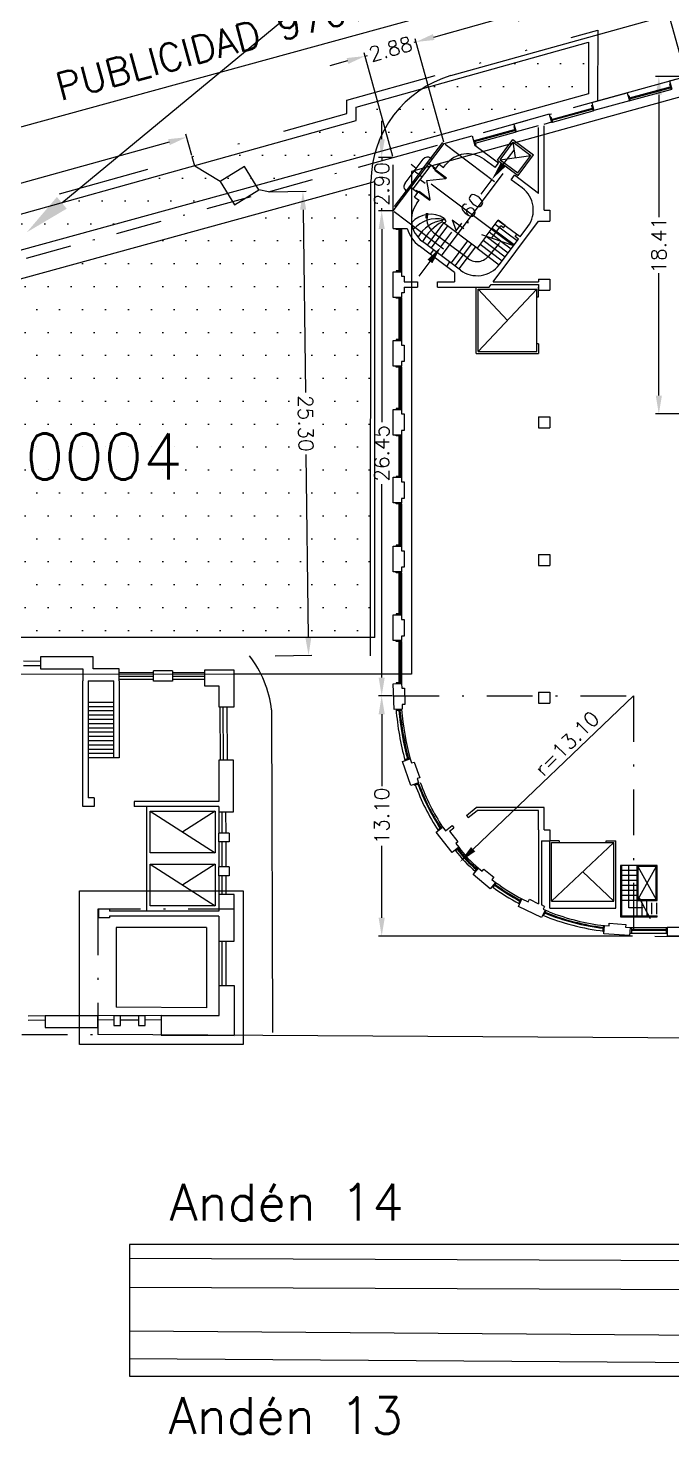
# Model space of a CAD drawing. Header units: metres. Extents: x -2640 to -492, y 2614 to 2999.
# Drawn here: x -2121.8 to -2086.7, y 2811.2 to 2887.8 of the extents above; entities that cross this region are included whole.
import ezdxf

# ---------------------------------------------------------------- set-up
doc = ezdxf.new("R2010")
doc.units = ezdxf.units.M
doc.header["$LTSCALE"] = 10
doc.header["$MEASUREMENT"] = 0
for name, pattern in [('DASHDOT2', [0.5, 0.25, -0.125, 0, -0.125]), ('DIVIDE', [1.25, 0.5, -0.25, 0, -0.25, 0, -0.25]), ('HIDDEN', [0.375, 0.25, -0.125])]:
    doc.linetypes.add(name, pattern=pattern)
doc.layers.get('0').update_dxf_attribs({"linetype": 'CONTINUOUS'})
doc.layers.get('DEFPOINTS').update_dxf_attribs({"linetype": 'CONTINUOUS'})
for name, color, linetype in [('ADIF', 150, 'CONTINUOUS'), ('CALLES', 2, 'CONTINUOUS'), ('CARPINTERIA', 2, 'CONTINUOUS'), ('COTAS', 2, 'CONTINUOUS'), ('EDIFICIOS', 4, 'CONTINUOUS'), ('ESCALERA', 4, 'CONTINUOUS'), ('HABILITA', 181, 'CONTINUOUS'), ('LIMITE', 2, 'DASHDOT2'), ('LINE_02', 2, 'CONTINUOUS'), ('LINEA_02', 2, 'CONTINUOUS'), ('PERMUTA', 130, 'CONTINUOUS'), ('PROYEC', 2, 'HIDDEN'), ('TEXT-03', 3, 'CONTINUOUS'), ('Titulo (Solo límites)', 102, 'DIVIDE'), ('TMR', 220, 'CONTINUOUS'), ('VIAS', 1, 'CONTINUOUS')]:
    doc.layers.add(name, color=color, linetype=linetype)
doc.styles.add('ROMANS', font='romans.shx')
doc.dimstyles.new('CHICAS', dxfattribs={"dimtxt": 0.8, "dimasz": 1, "dimexe": 0.18, "dimexo": 0.0625, "dimgap": 0.09, "dimtad": 0, "dimzin": 0, "dimdsep": 46, "dimtxsty": 'ROMANS', "dimcen": 0.09, "dimclrd": 1, "dimclre": 1, "dimclrt": 7, "dimadec": 0, "dimazin": 0, "dimtfac": 1, "dimtmove": 2, "dimatfit": 3, "dimfxl": 0, "dimtolj": 1, "dimtzin": 0, "dimarcsym": 0})

# ---------------------------------------------------------------- blocks, each defined once
blk = doc.blocks.new('*D9')
at = {"color": 1, "lineweight": -2}
for p, q in [((-2112.917, 2880.887), (-2113.245, 2882.066)), ((-2114.16, 2881.624), (-2126.703, 2878.131)), ((-2142.502, 2873.731), (-2129.959, 2877.224)), ((-2143.185, 2872.457), (-2143.513, 2873.636))]:
    blk.add_line(p, q, dxfattribs=at)
at = {"color": 1}
for points in [[(-2114.205, 2881.785), (-2114.116, 2881.464), (-2113.197, 2881.892)], [(-2142.546, 2873.892), (-2142.457, 2873.571), (-2143.465, 2873.463)]]:
    blk.add_solid(points, dxfattribs=at)
at = {"layer": 'DEFPOINTS', "color": 0}
for p in [(-2112.9, 2880.827), (-2143.465, 2873.463), (-2143.168, 2872.397)]:
    blk.add_point(p, dxfattribs=at)
at = {"color": 7, "insert": (-2128.331, 2877.678), "char_height": 0.8, "attachment_point": 5, "rotation": 15.5625, "style": 'ROMANS'}
blk.add_mtext('\\A1;31.42', dxfattribs=at)
blk = doc.blocks.new('*D10')
at = {"color": 1, "lineweight": -2}
for p, q in [((-2108.68, 2878.916), (-2106.678, 2878.941)), ((-2106.846, 2877.939), (-2106.725, 2867.979)), ((-2106.563, 2854.64), (-2106.684, 2864.6)), ((-2108.372, 2853.618), (-2106.371, 2853.643))]:
    blk.add_line(p, q, dxfattribs=at)
at = {"color": 1}
for points in [[(-2106.68, 2877.941), (-2107.013, 2877.937), (-2106.858, 2878.938)], [(-2106.397, 2854.642), (-2106.73, 2854.638), (-2106.551, 2853.64)]]:
    blk.add_solid(points, dxfattribs=at)
at = {"layer": 'DEFPOINTS', "color": 0}
for p in [(-2108.742, 2878.916), (-2108.435, 2853.617), (-2106.551, 2853.64)]:
    blk.add_point(p, dxfattribs=at)
at = {"color": 7, "insert": (-2106.705, 2866.289), "char_height": 0.8, "attachment_point": 5, "rotation": 270.69595, "style": 'ROMANS'}
blk.add_mtext('\\A1;25.30', dxfattribs=at)
blk = doc.blocks.new('*D476')
at = {"layer": 'COTAS', "color": 1, "lineweight": -2}
for p, q in [((-2099.106, 2881.514), (-2096.411, 2879.476)), ((-2095.951, 2880.383), (-2095.348, 2881.18)), ((-2096.555, 2879.585), (-2097.153, 2878.794)), ((-2101.881, 2877.845), (-2099.186, 2875.807)), ((-2099.33, 2875.915), (-2098.732, 2876.706)), ((-2099.933, 2875.118), (-2100.536, 2874.32))]:
    blk.add_line(p, q, dxfattribs=at)
at = {"layer": 'COTAS', "color": 1}
for points in [[(-2096.084, 2880.483), (-2095.818, 2880.282), (-2096.555, 2879.585)], [(-2100.066, 2875.218), (-2099.8, 2875.017), (-2099.33, 2875.915)]]:
    blk.add_solid(points, dxfattribs=at)
at = {"layer": 'DEFPOINTS', "color": 0}
for p in [(-2099.155, 2881.552), (-2096.555, 2879.585), (-2101.931, 2877.882)]:
    blk.add_point(p, dxfattribs=at)
at = {"layer": 'COTAS', "color": 7, "insert": (-2097.942, 2877.75), "char_height": 0.8, "attachment_point": 5, "rotation": 52.90076, "style": 'ROMANS'}
blk.add_mtext('\\A1;4.60', dxfattribs=at)
blk = doc.blocks.new('*D477')
at = {"layer": 'COTAS', "color": 1, "lineweight": -2}
for p, q in [((-2102.562, 2881.782), (-2102.562, 2882.782)), ((-2101.993, 2880.782), (-2102.742, 2880.782)), ((-2102.562, 2880.782), (-2102.562, 2880.641)), ((-2101.993, 2877.882), (-2102.742, 2877.882)), ((-2102.562, 2877.882), (-2102.562, 2878.023)), ((-2102.562, 2876.882), (-2102.562, 2875.882))]:
    blk.add_line(p, q, dxfattribs=at)
at = {"layer": 'COTAS', "color": 1}
for points in [[(-2102.729, 2881.782), (-2102.396, 2881.782), (-2102.562, 2880.782)], [(-2102.729, 2876.882), (-2102.396, 2876.882), (-2102.562, 2877.882)]]:
    blk.add_solid(points, dxfattribs=at)
at = {"layer": 'DEFPOINTS', "color": 0}
for p in [(-2101.931, 2880.782), (-2102.562, 2877.882), (-2101.931, 2877.882)]:
    blk.add_point(p, dxfattribs=at)
at = {"layer": 'COTAS', "color": 7, "insert": (-2102.562, 2879.332), "char_height": 0.8, "attachment_point": 5, "rotation": 90, "style": 'ROMANS'}
blk.add_mtext('\\A1;2.90', dxfattribs=at)
blk = doc.blocks.new('*D478')
at = {"layer": 'COTAS', "color": 1, "lineweight": -2}
for p, q in [((-2099.726, 2887.352), (-2098.763, 2887.619)), ((-2100.69, 2887.085), (-2100.816, 2887.05)), ((-2099.172, 2881.612), (-2100.738, 2887.258)), ((-2104.429, 2886.048), (-2105.392, 2885.78)), ((-2101.947, 2880.843), (-2103.513, 2886.488)), ((-2103.465, 2886.315), (-2103.339, 2886.35))]:
    blk.add_line(p, q, dxfattribs=at)
at = {"layer": 'COTAS', "color": 1}
for points in [[(-2099.771, 2887.512), (-2099.682, 2887.191), (-2100.69, 2887.085)], [(-2104.473, 2886.208), (-2104.384, 2885.887), (-2103.465, 2886.315)]]:
    blk.add_solid(points, dxfattribs=at)
at = {"layer": 'DEFPOINTS', "color": 0}
for p in [(-2103.465, 2886.315), (-2099.155, 2881.552), (-2101.931, 2880.782)]:
    blk.add_point(p, dxfattribs=at)
at = {"layer": 'COTAS', "color": 7, "insert": (-2102.077, 2886.7), "char_height": 0.8, "attachment_point": 5, "rotation": 15.5, "style": 'ROMANS'}
blk.add_mtext('\\A1;2.88', dxfattribs=at)
blk = doc.blocks.new('*D479')
at = {"layer": 'COTAS', "color": 1, "lineweight": -2}
for p, q in [((-2101.993, 2851.432), (-2102.742, 2851.432)), ((-2102.562, 2850.432), (-2102.562, 2846.515)), ((-2102.562, 2839.332), (-2102.562, 2843.249)), ((-2088.893, 2838.332), (-2102.742, 2838.332))]:
    blk.add_line(p, q, dxfattribs=at)
at = {"layer": 'COTAS', "color": 1}
for points in [[(-2102.729, 2850.432), (-2102.396, 2850.432), (-2102.562, 2851.432)], [(-2102.729, 2839.332), (-2102.396, 2839.332), (-2102.562, 2838.332)]]:
    blk.add_solid(points, dxfattribs=at)
at = {"layer": 'DEFPOINTS', "color": 0}
for p in [(-2101.931, 2851.432), (-2102.562, 2838.332), (-2088.831, 2838.332)]:
    blk.add_point(p, dxfattribs=at)
at = {"layer": 'COTAS', "color": 7, "insert": (-2102.562, 2844.882), "char_height": 0.8, "attachment_point": 5, "rotation": 90, "style": 'ROMANS'}
blk.add_mtext('\\A1;13.10', dxfattribs=at)
blk = doc.blocks.new('*D480')
at = {"layer": 'COTAS', "color": 1, "lineweight": -2}
for p, q in [((-2101.993, 2877.882), (-2102.742, 2877.882)), ((-2102.562, 2876.882), (-2102.562, 2866.347)), ((-2102.562, 2852.432), (-2102.562, 2862.967)), ((-2101.993, 2851.432), (-2102.742, 2851.432))]:
    blk.add_line(p, q, dxfattribs=at)
at = {"layer": 'COTAS', "color": 1}
for points in [[(-2102.729, 2876.882), (-2102.396, 2876.882), (-2102.562, 2877.882)], [(-2102.729, 2852.432), (-2102.396, 2852.432), (-2102.562, 2851.432)]]:
    blk.add_solid(points, dxfattribs=at)
at = {"layer": 'DEFPOINTS', "color": 0}
for p in [(-2102.562, 2877.882), (-2101.931, 2877.882), (-2101.931, 2851.432)]:
    blk.add_point(p, dxfattribs=at)
at = {"layer": 'COTAS', "color": 7, "insert": (-2102.562, 2864.657), "char_height": 0.8, "attachment_point": 5, "rotation": 90, "style": 'ROMANS'}
blk.add_mtext('\\A1;26.45', dxfattribs=at)
blk = doc.blocks.new('*D483')
at = {"layer": 'COTAS', "color": 1, "lineweight": -2}
for p, q in [((-2086.026, 2885.21), (-2087.631, 2885.21)), ((-2087.451, 2884.21), (-2087.451, 2877.524)), ((-2087.451, 2867.8), (-2087.451, 2874.487)), ((-2086.026, 2866.8), (-2087.631, 2866.8))]:
    blk.add_line(p, q, dxfattribs=at)
at = {"layer": 'COTAS', "color": 1}
for points in [[(-2087.617, 2884.21), (-2087.284, 2884.21), (-2087.451, 2885.21)], [(-2087.617, 2867.8), (-2087.284, 2867.8), (-2087.451, 2866.8)]]:
    blk.add_solid(points, dxfattribs=at)
at = {"layer": 'DEFPOINTS', "color": 0}
for p in [(-2085.963, 2885.21), (-2087.451, 2866.8), (-2085.963, 2866.8)]:
    blk.add_point(p, dxfattribs=at)
at = {"layer": 'COTAS', "color": 7, "insert": (-2087.451, 2876.005), "char_height": 0.8, "attachment_point": 5, "rotation": 90, "style": 'ROMANS'}
blk.add_mtext('\\A1;18.41', dxfattribs=at)
blk = doc.blocks.new('*D484')
at = {"layer": 'COTAS', "color": 1, "lineweight": -2}
for p, q in [((-2088.461, 2890.476), (-2092.539, 2889.345)), ((-2085.98, 2885.271), (-2087.546, 2890.917)), ((-2099.726, 2887.352), (-2095.649, 2888.483)), ((-2099.172, 2881.612), (-2100.738, 2887.258))]:
    blk.add_line(p, q, dxfattribs=at)
at = {"layer": 'COTAS', "color": 1}
for points in [[(-2088.506, 2890.636), (-2088.417, 2890.315), (-2087.498, 2890.743)], [(-2099.771, 2887.512), (-2099.682, 2887.191), (-2100.69, 2887.085)]]:
    blk.add_solid(points, dxfattribs=at)
at = {"layer": 'DEFPOINTS', "color": 0}
for p in [(-2100.69, 2887.085), (-2085.963, 2885.21), (-2099.155, 2881.552)]:
    blk.add_point(p, dxfattribs=at)
at = {"layer": 'COTAS', "color": 7, "insert": (-2094.094, 2888.914), "char_height": 0.8, "attachment_point": 5, "rotation": 15.5, "style": 'ROMANS'}
blk.add_mtext('\\A1;13.69', dxfattribs=at)

msp = doc.modelspace()

# ---------------------------------------------------------------- hatches: boundary and pattern name
at = {"layer": 'HABILITA'}
h = msp.add_hatch(dxfattribs=at)
h.set_pattern_fill('DOTS', color=256, scale=20, style=0)
h.set_pattern_definition([(0, (-2646.3747, 0), (0.625, 1.25), [0, -1.25])])
h.paths.add_polyline_path([(-2136.415, 2870.289), (-2171.544, 2860.655), (-2171.544, 2859.341), (-2139.767, 2859.341), (-2139.767, 2860.596), (-2131.43, 2860.692), (-2131.43, 2859.341), (-2128.61, 2859.341), (-2128.61, 2854.604), (-2102.931, 2854.619), (-2102.931, 2879.472)])
at = {"layer": 'PERMUTA'}
h = msp.add_hatch(dxfattribs=at)
h.set_pattern_fill('DOTS', color=256, scale=20, style=0)
h.set_pattern_definition([(0, (-2264.68, 1649.6632), (0.625, 1.25), [0, -1.25])])
edge = h.paths.add_edge_path()
edge.add_line((-2178.345, 2860.345), (-2202.564, 2853.752))
edge.add_line((-2202.564, 2853.752), (-2202.564, 2855.336))
edge.add_line((-2202.564, 2855.336), (-2162.408, 2866.52))
edge.add_line((-2162.408, 2866.52), (-2145.029, 2871.36))
edge.add_line((-2145.029, 2871.36), (-2132.235, 2874.923))
edge.add_line((-2132.235, 2874.923), (-2103.963, 2882.797))
edge.add_line((-2103.963, 2882.797), (-2103.959, 2883.537))
edge.add_line((-2103.959, 2883.537), (-2091.28, 2887.068))
edge.add_line((-2091.28, 2887.068), (-2091.287, 2884.253))
edge.add_line((-2091.287, 2884.253), (-2101.63, 2881.385))
edge.add_line((-2101.63, 2881.385), (-2136.812, 2871.736))
edge.add_line((-2136.812, 2871.736), (-2178.346, 2860.345))

# ---------------------------------------------------------------- linework, layer by layer
at = {"layer": 'ADIF'}
for p, q in [((-2117.039, 2838.802), (-2117.039, 2834.455)), ((-2112.114, 2838.802), (-2117.039, 2838.802)), ((-2112.114, 2838.802), (-2112.115, 2834.425)), ((-2112.115, 2834.425), (-2117.039, 2834.455))]:
    msp.add_line(p, q, dxfattribs=at)
at = {"layer": 'CALLES'}
for p, q in [((-2098.785, 2885.256), (-2052.734, 2898.031)), ((-2103.178, 2853.619), (-2103.153, 2879.478)), ((-2108.564, 2850.671), (-2108.514, 2833.076))]:
    msp.add_line(p, q, dxfattribs=at)
for centre, radius, start, end in [((-2097.048, 2879.403), 6.105, 106.52924, 179.29037), ((-2114.294, 2850.035), 5.764, 6.32937, 38.39053)]:
    msp.add_arc(centre, radius, start, end, dxfattribs=at)
at = {"layer": 'CARPINTERIA'}
for p, q in [((-2089.049, 2884.029), (-2086.829, 2884.638)), ((-2089.036, 2883.981), (-2086.816, 2884.589)), ((-2089.01, 2883.884), (-2086.789, 2884.493)), ((-2086.869, 2884.782), (-2086.82, 2884.796)), ((-2086.869, 2884.782), (-2086.789, 2884.493)), ((-2086.789, 2884.493), (-2086.741, 2884.506)), ((-2093.297, 2882.864), (-2091.076, 2883.473)), ((-2091.116, 2883.618), (-2091.068, 2883.631)), ((-2091.116, 2883.618), (-2091.037, 2883.328)), ((-2089.137, 2884.16), (-2089.089, 2884.174)), ((-2089.089, 2884.174), (-2089.01, 2883.884)), ((-2089.058, 2883.871), (-2089.01, 2883.884)), ((-2093.385, 2882.996), (-2093.336, 2883.009)), ((-2093.336, 2883.009), (-2093.257, 2882.72)), ((-2093.305, 2882.706), (-2093.257, 2882.72)), ((-2093.284, 2882.816), (-2091.063, 2883.425)), ((-2093.257, 2882.72), (-2091.037, 2883.328)), ((-2091.037, 2883.328), (-2090.989, 2883.342)), ((-2097.507, 2881.71), (-2095.324, 2882.309)), ((-2097.494, 2881.662), (-2095.311, 2882.26)), ((-2097.468, 2881.565), (-2095.284, 2882.164)), ((-2095.364, 2882.453), (-2095.315, 2882.467)), ((-2095.364, 2882.453), (-2095.284, 2882.164)), ((-2095.284, 2882.164), (-2095.236, 2882.177)), ((-2097.561, 2881.724), (-2097.512, 2881.738)), ((-2097.512, 2881.738), (-2097.43, 2881.449)), ((-2097.478, 2881.436), (-2097.43, 2881.449)), ((-2099.76, 2880.226), (-2099.73, 2880.266)), ((-2099.76, 2880.226), (-2099.027, 2879.677)), ((-2099.67, 2880.096), (-2099.61, 2880.176)), ((-2099.67, 2880.096), (-2099.057, 2879.637)), ((-2099.057, 2879.637), (-2099.027, 2879.677)), ((-2100.708, 2878.961), (-2100.678, 2879.001)), ((-2100.678, 2879.001), (-2099.946, 2878.452)), ((-2100.588, 2878.871), (-2100.528, 2878.951)), ((-2100.528, 2878.951), (-2099.916, 2878.492)), ((-2099.946, 2878.452), (-2099.916, 2878.492)), ((-2101.781, 2876.86), (-2101.781, 2876.91)), ((-2101.48, 2876.86), (-2101.781, 2876.86)), ((-2101.631, 2876.86), (-2101.631, 2874.608)), ((-2101.567, 2876.86), (-2101.567, 2874.608)), ((-2101.549, 2876.86), (-2101.549, 2874.608)), ((-2101.48, 2876.86), (-2101.48, 2876.91)), ((-2101.48, 2876.86), (-2101.48, 2874.608)), ((-2101.781, 2874.608), (-2101.781, 2874.558)), ((-2101.48, 2874.608), (-2101.781, 2874.608)), ((-2101.48, 2874.608), (-2101.48, 2874.558)), ((-2101.781, 2873.107), (-2101.781, 2873.157)), ((-2101.48, 2873.107), (-2101.781, 2873.107)), ((-2101.631, 2873.107), (-2101.631, 2870.855)), ((-2101.567, 2873.107), (-2101.567, 2870.855)), ((-2101.549, 2873.107), (-2101.549, 2870.855)), ((-2101.48, 2873.107), (-2101.48, 2873.157)), ((-2101.48, 2873.107), (-2101.48, 2870.855)), ((-2101.781, 2870.855), (-2101.781, 2870.805)), ((-2101.48, 2870.855), (-2101.781, 2870.855)), ((-2101.48, 2870.855), (-2101.48, 2870.805)), ((-2101.781, 2869.354), (-2101.781, 2869.404)), ((-2101.48, 2869.354), (-2101.781, 2869.354)), ((-2101.631, 2869.354), (-2101.631, 2867.103)), ((-2101.567, 2869.354), (-2101.567, 2867.103)), ((-2101.549, 2869.354), (-2101.549, 2867.103)), ((-2101.48, 2869.354), (-2101.48, 2869.404)), ((-2101.48, 2869.354), (-2101.48, 2867.103)), ((-2101.781, 2867.103), (-2101.781, 2867.053)), ((-2101.48, 2867.103), (-2101.781, 2867.103)), ((-2101.48, 2867.103), (-2101.48, 2867.053)), ((-2101.781, 2865.602), (-2101.781, 2865.652)), ((-2101.48, 2865.602), (-2101.781, 2865.602)), ((-2101.631, 2865.652), (-2101.631, 2863.4)), ((-2101.567, 2865.652), (-2101.567, 2863.4)), ((-2101.549, 2865.652), (-2101.549, 2863.4)), ((-2101.48, 2865.602), (-2101.48, 2865.652)), ((-2101.48, 2865.652), (-2101.48, 2863.4)), ((-2101.781, 2863.4), (-2101.781, 2863.35)), ((-2101.48, 2863.4), (-2101.781, 2863.4)), ((-2101.48, 2863.4), (-2101.48, 2863.35)), ((-2101.781, 2861.899), (-2101.781, 2861.949)), ((-2101.48, 2861.899), (-2101.781, 2861.899)), ((-2101.631, 2861.899), (-2101.631, 2859.647)), ((-2101.567, 2861.899), (-2101.567, 2859.647)), ((-2101.549, 2861.899), (-2101.549, 2859.647)), ((-2101.48, 2861.899), (-2101.48, 2861.949)), ((-2101.48, 2861.899), (-2101.48, 2859.647)), ((-2101.781, 2859.647), (-2101.781, 2859.597)), ((-2101.48, 2859.647), (-2101.781, 2859.647)), ((-2101.48, 2859.647), (-2101.48, 2859.597)), ((-2101.781, 2858.146), (-2101.781, 2858.196)), ((-2101.48, 2858.146), (-2101.48, 2858.196)), ((-2101.48, 2858.146), (-2101.781, 2858.146)), ((-2101.631, 2858.146), (-2101.631, 2855.895)), ((-2101.567, 2858.146), (-2101.567, 2855.895)), ((-2101.549, 2858.146), (-2101.549, 2855.895)), ((-2101.48, 2858.146), (-2101.48, 2855.895)), ((-2101.781, 2855.895), (-2101.781, 2855.845)), ((-2101.48, 2855.895), (-2101.781, 2855.895)), ((-2101.48, 2855.895), (-2101.48, 2855.845)), ((-2101.781, 2854.394), (-2101.781, 2854.444)), ((-2101.48, 2854.394), (-2101.781, 2854.394)), ((-2101.631, 2854.394), (-2101.631, 2852.142)), ((-2101.567, 2854.394), (-2101.567, 2852.142)), ((-2101.549, 2854.394), (-2101.549, 2852.142)), ((-2101.48, 2854.394), (-2101.48, 2854.444)), ((-2101.48, 2854.394), (-2101.48, 2852.142)), ((-2101.781, 2852.142), (-2101.781, 2852.092)), ((-2101.48, 2852.142), (-2101.781, 2852.142)), ((-2101.48, 2852.142), (-2101.48, 2852.092)), ((-2101.48, 2850.641), (-2101.782, 2850.641)), ((-2101.306, 2847.953), (-2101.023, 2848.051)), ((-2100.529, 2846.639), (-2100.818, 2846.539)), ((-2099.503, 2844.127), (-2099.268, 2844.314)), ((-2098.333, 2843.138), (-2098.527, 2842.983)), ((-2097.477, 2841.886), (-2097.325, 2842.074)), ((-2096.317, 2841.231), (-2096.505, 2840.999)), ((-2095.091, 2840.111), (-2094.961, 2840.382)), ((-2093.607, 2839.735), (-2093.746, 2839.459)), ((-2093.423, 2839.653), (-2093.652, 2839.756)), ((-2090.486, 2838.609), (-2090.465, 2838.907)), ((-2089.039, 2838.5), (-2086.999, 2838.495)), ((-2089.018, 2838.806), (-2086.999, 2838.796)), ((-2088.933, 2838.816), (-2088.947, 2838.518)), ((-2088.941, 2838.65), (-2087.049, 2838.646)), ((-2088.939, 2838.7), (-2087.049, 2838.696)), ((-2087.049, 2838.796), (-2087.049, 2838.495))]:
    msp.add_line(p, q, dxfattribs=at)
for centre, radius, start, end in [((-2085.831, 2852.048), 16.008, 184.85869, 194.9878), ((-2085.778, 2852.066), 15.908, 185.1384, 194.794), ((-2085.723, 2852.084), 15.908, 185.2046, 194.79138), ((-2085.633, 2852.08), 15.908, 185.00895, 194.8351), ((-2088.916, 2850.975), 12.309, 200.32286, 212.99297), ((-2088.916, 2850.975), 12.609, 200.32286, 213.12525), ((-2088.916, 2850.975), 12.459, 200.53594, 212.82871), ((-2088.916, 2850.975), 12.409, 200.54156, 212.80564), ((-2093.483, 2846.753), 6.297, 216.30638, 231.07987), ((-2093.143, 2847.119), 6.684, 217.51106, 230.352), ((-2093.417, 2846.823), 6.231, 216.87618, 230.54933), ((-2093.53, 2846.681), 5.969, 215.91998, 231.12317), ((-2089.103, 2851.207), 12.609, 233.82739, 241.87816), ((-2089.103, 2851.207), 12.459, 234.09218, 241.61572), ((-2089.103, 2851.207), 12.409, 234.10475, 241.60393), ((-2089.103, 2851.207), 12.309, 233.89696, 241.81326), ((-2088.965, 2851.126), 12.609, 247.48584, 263.29794), ((-2088.965, 2851.126), 12.459, 247.76836, 263.03468), ((-2088.965, 2851.126), 12.409, 247.78682, 263.02262), ((-2088.965, 2851.126), 12.309, 248.76512, 263.2314)]:
    msp.add_arc(centre, radius, start, end, dxfattribs=at)
at = {"layer": 'COTAS', "color": 1, "linetype": 'DASHDOT2'}
for p, q in [((-2101.931, 2851.432), (-2088.831, 2851.432)), ((-2088.831, 2851.432), (-2088.831, 2838.332))]:
    msp.add_line(p, q, dxfattribs=at)
at = {"layer": 'COTAS', "color": 1}
msp.add_line((-2097.575, 2843.069), (-2088.831, 2851.432), dxfattribs=at)
msp.add_solid([(-2097.46, 2842.948), (-2097.69, 2843.189), (-2098.297, 2842.377)], dxfattribs=at)
at = {"layer": 'EDIFICIOS'}
for p, q in [((-2086.866, 2884.96), (-2085.963, 2885.21)), ((-2091.11, 2883.783), (-2089.18, 2884.318)), ((-2089.18, 2884.318), (-2089.058, 2883.871)), ((-2086.866, 2884.96), (-2086.741, 2884.506)), ((-2091.11, 2883.783), (-2090.989, 2883.342)), ((-2089.058, 2883.871), (-2090.989, 2883.342)), ((-2093.424, 2883.141), (-2095.354, 2882.606)), ((-2093.305, 2882.706), (-2093.729, 2882.59)), ((-2093.424, 2883.141), (-2093.305, 2882.706)), ((-2099.155, 2881.552), (-2097.632, 2881.974)), ((-2097.632, 2881.974), (-2097.478, 2881.436)), ((-2095.354, 2882.606), (-2095.236, 2882.177)), ((-2094.031, 2882.508), (-2095.236, 2882.177)), ((-2094.004, 2878.83), (-2094.004, 2882.429)), ((-2093.703, 2877.91), (-2093.703, 2882.515)), ((-2101.931, 2877.882), (-2099.155, 2881.552)), ((-2096.196, 2880.474), (-2097.478, 2881.436)), ((-2100.057, 2880.512), (-2099.877, 2880.752)), ((-2100.057, 2880.512), (-2099.61, 2880.176)), ((-2099.877, 2880.752), (-2099.803, 2880.696)), ((-2099.61, 2880.176), (-2099.429, 2880.416)), ((-2099.429, 2880.416), (-2099.189, 2880.236)), ((-2096.376, 2880.234), (-2096.977, 2880.684)), ((-2096.376, 2880.234), (-2096.196, 2880.474)), ((-2099.189, 2880.236), (-2099.078, 2880.384)), ((-2095.496, 2879.574), (-2095.315, 2879.814)), ((-2094.004, 2878.83), (-2095.315, 2879.814)), ((-2101.217, 2878.967), (-2101.036, 2879.207)), ((-2101.217, 2878.967), (-2101.149, 2878.916)), ((-2101.036, 2879.207), (-2100.588, 2878.871)), ((-2100.768, 2878.631), (-2100.588, 2878.871)), ((-2094.895, 2879.123), (-2095.496, 2879.574)), ((-2100.768, 2878.631), (-2100.528, 2878.451)), ((-2100.639, 2878.303), (-2100.528, 2878.451)), ((-2101.931, 2876.91), (-2101.931, 2877.882)), ((-2096.871, 2876.489), (-2096.216, 2877.362)), ((-2095.831, 2877.073), (-2096.216, 2877.362)), ((-2093.703, 2877.91), (-2093.403, 2877.91)), ((-2093.403, 2877.91), (-2093.403, 2877.31)), ((-2101.931, 2876.91), (-2101.171, 2876.91)), ((-2096.565, 2876.397), (-2096.066, 2877.062)), ((-2096.48, 2874.008), (-2094.004, 2877.31)), ((-2095.921, 2876.953), (-2096.066, 2877.062)), ((-2095.921, 2876.953), (-2095.831, 2877.073)), ((-2095.281, 2876.473), (-2095.191, 2876.593)), ((-2095.015, 2876.461), (-2095.191, 2876.593)), ((-2095.015, 2876.461), (-2094.595, 2877.022)), ((-2094.004, 2877.31), (-2093.403, 2877.31)), ((-2099.919, 2875.511), (-2100.519, 2875.961)), ((-2099.739, 2875.751), (-2100.339, 2876.201)), ((-2096.156, 2874.94), (-2095.105, 2876.341)), ((-2095.105, 2876.341), (-2095.281, 2876.473)), ((-2099.739, 2875.751), (-2099.919, 2875.511)), ((-2098.858, 2875.09), (-2099.038, 2874.85)), ((-2098.258, 2874.64), (-2098.858, 2875.09)), ((-2101.931, 2873.157), (-2101.931, 2874.558)), ((-2101.931, 2874.558), (-2101.48, 2874.558)), ((-2101.48, 2874.558), (-2101.48, 2874.308)), ((-2101.48, 2874.308), (-2101.33, 2874.308)), ((-2101.33, 2874.308), (-2101.33, 2874.008)), ((-2098.587, 2874.512), (-2099.038, 2874.85)), ((-2098.587, 2874.512), (-2098.587, 2874.008)), ((-2101.33, 2874.008), (-2100.617, 2874.008)), ((-2101.33, 2873.707), (-2101.33, 2873.407)), ((-2101.33, 2873.707), (-2100.617, 2873.707)), ((-2100.617, 2874.008), (-2100.617, 2873.707)), ((-2099.516, 2874.008), (-2098.587, 2874.008)), ((-2099.516, 2873.707), (-2099.516, 2874.008)), ((-2099.516, 2873.707), (-2096.705, 2873.707)), ((-2096.705, 2873.707), (-2096.593, 2873.858)), ((-2096.593, 2873.858), (-2094.004, 2873.858)), ((-2096.48, 2874.008), (-2094.004, 2874.008)), ((-2094.004, 2874.158), (-2093.403, 2874.158)), ((-2094.004, 2874.158), (-2094.004, 2874.008)), ((-2094.004, 2873.858), (-2094.004, 2873.557)), ((-2094.004, 2873.557), (-2093.403, 2873.557)), ((-2093.403, 2874.158), (-2093.403, 2873.557)), ((-2101.48, 2873.157), (-2101.931, 2873.157)), ((-2101.33, 2873.407), (-2101.48, 2873.407)), ((-2101.48, 2873.407), (-2101.48, 2873.157)), ((-2101.931, 2869.404), (-2101.931, 2870.805)), ((-2101.931, 2870.805), (-2101.48, 2870.805)), ((-2101.48, 2870.805), (-2101.48, 2870.555)), ((-2101.48, 2870.555), (-2101.33, 2870.555)), ((-2101.33, 2870.555), (-2101.33, 2869.655)), ((-2101.48, 2869.404), (-2101.931, 2869.404)), ((-2101.33, 2869.655), (-2101.48, 2869.655)), ((-2101.48, 2869.655), (-2101.48, 2869.404)), ((-2101.931, 2865.652), (-2101.931, 2867.053)), ((-2101.931, 2867.053), (-2101.48, 2867.053)), ((-2101.48, 2867.053), (-2101.48, 2866.802)), ((-2101.48, 2866.802), (-2101.33, 2866.802)), ((-2101.33, 2866.802), (-2101.33, 2865.902)), ((-2094.004, 2866.652), (-2094.004, 2866.052)), ((-2094.004, 2866.652), (-2093.403, 2866.652)), ((-2093.403, 2866.652), (-2093.403, 2866.052)), ((-2101.33, 2865.902), (-2101.48, 2865.902)), ((-2101.48, 2865.902), (-2101.48, 2865.652)), ((-2094.004, 2866.052), (-2093.403, 2866.052)), ((-2101.48, 2865.652), (-2101.931, 2865.652)), ((-2101.931, 2861.949), (-2101.931, 2863.35)), ((-2101.931, 2863.35), (-2101.48, 2863.35)), ((-2101.48, 2863.35), (-2101.48, 2863.1)), ((-2101.48, 2863.1), (-2101.33, 2863.1)), ((-2101.33, 2863.1), (-2101.33, 2862.199)), ((-2101.33, 2862.199), (-2101.48, 2862.199)), ((-2101.48, 2862.199), (-2101.48, 2861.949)), ((-2101.48, 2861.949), (-2101.931, 2861.949)), ((-2101.931, 2858.196), (-2101.931, 2859.597)), ((-2101.931, 2859.597), (-2101.48, 2859.597)), ((-2101.48, 2859.597), (-2101.48, 2859.347)), ((-2101.48, 2859.347), (-2101.33, 2859.347)), ((-2101.33, 2859.347), (-2101.33, 2858.447)), ((-2094.004, 2859.147), (-2094.004, 2858.547)), ((-2094.004, 2859.147), (-2093.403, 2859.147)), ((-2093.403, 2859.147), (-2093.403, 2858.547)), ((-2101.48, 2858.196), (-2101.931, 2858.196)), ((-2101.33, 2858.447), (-2101.48, 2858.447)), ((-2101.48, 2858.447), (-2101.48, 2858.196)), ((-2094.004, 2858.547), (-2093.403, 2858.547)), ((-2101.931, 2854.444), (-2101.931, 2855.845)), ((-2101.931, 2855.845), (-2101.48, 2855.845)), ((-2101.48, 2855.845), (-2101.48, 2855.595)), ((-2101.48, 2855.595), (-2101.33, 2855.595)), ((-2101.33, 2855.595), (-2101.33, 2854.694)), ((-2101.48, 2854.444), (-2101.931, 2854.444)), ((-2101.33, 2854.694), (-2101.48, 2854.694)), ((-2101.48, 2854.694), (-2101.48, 2854.444)), ((-2121.172, 2853.558), (-2121.172, 2852.901)), ((-2118.291, 2853.558), (-2121.172, 2853.558)), ((-2121.172, 2852.901), (-2118.863, 2852.901)), ((-2118.863, 2852.901), (-2118.863, 2852.243)), ((-2118.291, 2852.901), (-2118.291, 2853.558)), ((-2116.887, 2852.901), (-2118.291, 2852.901)), ((-2116.887, 2852.243), (-2116.887, 2852.901)), ((-2112.22, 2852.826), (-2112.22, 2851.981)), ((-2110.615, 2852.826), (-2112.22, 2852.826)), ((-2110.615, 2850.839), (-2110.615, 2852.826)), ((-2118.863, 2845.399), (-2118.863, 2852.243)), ((-2118.572, 2852.243), (-2118.572, 2845.877)), ((-2118.572, 2852.243), (-2117.177, 2852.243)), ((-2117.177, 2848.048), (-2117.177, 2852.243)), ((-2116.887, 2852.243), (-2116.887, 2848.048)), ((-2113.964, 2852.795), (-2115.013, 2852.795)), ((-2115.013, 2852.228), (-2115.013, 2852.795)), ((-2113.964, 2852.228), (-2115.013, 2852.228)), ((-2113.964, 2852.795), (-2113.964, 2852.228)), ((-2101.931, 2852.092), (-2101.481, 2852.105)), ((-2101.89, 2850.692), (-2101.931, 2852.092)), ((-2101.481, 2852.105), (-2101.473, 2851.855)), ((-2112.22, 2851.981), (-2111.446, 2851.981)), ((-2111.446, 2851.981), (-2111.446, 2850.839)), ((-2101.473, 2851.855), (-2101.323, 2851.86)), ((-2101.323, 2851.86), (-2101.297, 2850.959)), ((-2094.004, 2851.642), (-2093.403, 2851.642)), ((-2094.004, 2851.642), (-2094.004, 2851.041)), ((-2093.403, 2851.642), (-2093.403, 2851.041)), ((-2111.446, 2850.839), (-2110.615, 2850.839)), ((-2101.439, 2850.705), (-2101.89, 2850.692)), ((-2101.297, 2850.959), (-2101.447, 2850.955)), ((-2101.447, 2850.955), (-2101.439, 2850.705)), ((-2094.004, 2851.041), (-2093.403, 2851.041)), ((-2116.887, 2848.048), (-2117.177, 2848.048)), ((-2111.446, 2847.925), (-2111.446, 2845.665)), ((-2110.639, 2847.925), (-2111.446, 2847.925)), ((-2110.639, 2845.102), (-2110.639, 2847.925)), ((-2101.436, 2847.859), (-2101.011, 2848.007)), ((-2100.977, 2846.536), (-2101.436, 2847.859)), ((-2101.011, 2848.007), (-2100.929, 2847.771)), ((-2100.929, 2847.771), (-2100.787, 2847.82)), ((-2100.787, 2847.82), (-2100.492, 2846.969)), ((-2100.551, 2846.683), (-2100.977, 2846.536)), ((-2100.492, 2846.969), (-2100.633, 2846.92)), ((-2100.633, 2846.92), (-2100.551, 2846.683)), ((-2118.235, 2845.399), (-2118.863, 2845.399)), ((-2118.235, 2845.877), (-2118.572, 2845.877)), ((-2118.235, 2845.877), (-2118.235, 2845.399)), ((-2116.069, 2845.665), (-2116.069, 2845.398)), ((-2111.446, 2845.665), (-2116.069, 2845.665)), ((-2111.446, 2845.398), (-2116.069, 2845.398)), ((-2111.446, 2845.398), (-2111.446, 2845.102)), ((-2097.94, 2844.912), (-2097.406, 2845.337)), ((-2097.847, 2844.794), (-2097.353, 2845.187)), ((-2093.703, 2845.337), (-2097.406, 2845.337)), ((-2094.004, 2845.187), (-2097.353, 2845.187)), ((-2094.004, 2844.136), (-2094.004, 2845.187)), ((-2093.703, 2844.136), (-2093.703, 2845.337)), ((-2111.446, 2845.102), (-2110.639, 2845.102)), ((-2097.94, 2844.912), (-2097.847, 2844.794)), ((-2110.874, 2843.95), (-2111.439, 2843.95)), ((-2111.439, 2843.473), (-2111.439, 2843.95)), ((-2110.874, 2843.95), (-2110.874, 2843.473)), ((-2099.589, 2843.995), (-2099.24, 2844.273)), ((-2098.716, 2842.899), (-2099.589, 2843.995)), ((-2099.236, 2844.275), (-2099.081, 2844.079)), ((-2099.081, 2844.079), (-2098.728, 2844.36)), ((-2098.87, 2844.055), (-2098.635, 2844.242)), ((-2098.87, 2844.055), (-2098.402, 2843.468)), ((-2098.728, 2844.36), (-2098.635, 2844.242)), ((-2094.004, 2844.136), (-2094.004, 2843.536)), ((-2093.703, 2844.136), (-2093.403, 2844.136)), ((-2093.403, 2844.136), (-2093.403, 2843.536)), ((-2110.874, 2843.473), (-2111.439, 2843.473)), ((-2098.364, 2843.179), (-2098.716, 2842.899)), ((-2098.402, 2843.468), (-2098.52, 2843.375)), ((-2098.52, 2843.375), (-2098.364, 2843.179)), ((-2094.004, 2843.536), (-2094.004, 2840.101)), ((-2093.853, 2843.536), (-2093.403, 2843.536)), ((-2093.853, 2843.536), (-2093.853, 2840.029)), ((-2111.439, 2841.626), (-2111.439, 2842.103)), ((-2110.874, 2842.103), (-2111.439, 2842.103)), ((-2110.874, 2842.103), (-2110.874, 2841.626)), ((-2110.874, 2841.626), (-2111.439, 2841.626)), ((-2097.566, 2841.689), (-2097.276, 2842.034)), ((-2096.646, 2840.917), (-2097.566, 2841.689)), ((-2097.276, 2842.034), (-2097.085, 2841.873)), ((-2097.085, 2841.873), (-2096.988, 2841.988)), ((-2096.988, 2841.988), (-2096.451, 2841.538)), ((-2096.451, 2841.538), (-2096.548, 2841.423)), ((-2096.548, 2841.423), (-2096.356, 2841.262)), ((-2111.439, 2840.604), (-2111.439, 2839.694)), ((-2110.61, 2840.604), (-2111.439, 2840.604)), ((-2110.61, 2838.065), (-2110.61, 2840.604)), ((-2096.356, 2841.262), (-2096.646, 2840.917)), ((-2117.979, 2839.325), (-2117.979, 2839.802)), ((-2117.414, 2839.802), (-2117.979, 2839.802)), ((-2117.414, 2839.802), (-2117.414, 2839.694)), ((-2095.111, 2839.952), (-2094.917, 2840.358)), ((-2093.846, 2839.349), (-2095.111, 2839.952)), ((-2094.917, 2840.358), (-2094.573, 2840.194)), ((-2094.573, 2840.194), (-2094.504, 2840.339)), ((-2094.504, 2840.339), (-2094.004, 2840.101)), ((-2093.69, 2839.952), (-2093.853, 2840.029)), ((-2093.69, 2839.952), (-2093.759, 2839.807)), ((-2093.759, 2839.807), (-2093.652, 2839.756)), ((-2117.414, 2839.325), (-2117.979, 2839.325)), ((-2111.439, 2839.694), (-2117.414, 2839.694)), ((-2117.414, 2839.427), (-2117.414, 2839.325)), ((-2111.439, 2839.427), (-2117.414, 2839.427)), ((-2111.439, 2839.427), (-2111.439, 2838.065)), ((-2093.652, 2839.756), (-2093.846, 2839.349)), ((-2090.166, 2838.886), (-2090.155, 2839.035)), ((-2090.155, 2839.035), (-2089.257, 2838.973)), ((-2090.447, 2838.454), (-2090.415, 2838.903)), ((-2089.049, 2838.357), (-2090.447, 2838.454)), ((-2090.415, 2838.903), (-2090.166, 2838.886)), ((-2089.257, 2838.973), (-2089.267, 2838.823)), ((-2089.267, 2838.823), (-2089.018, 2838.806)), ((-2089.018, 2838.806), (-2089.049, 2838.357)), ((-1992.116, 2837.195), (-2087.665, 2838.315)), ((-2086.264, 2838.796), (-2086.999, 2838.796)), ((-2086.999, 2838.796), (-2086.999, 2838.345)), ((-2086.999, 2838.345), (-2085.963, 2838.345)), ((-2111.439, 2838.065), (-2110.61, 2838.065)), ((-2111.44, 2835.644), (-2110.616, 2835.644)), ((-2111.428, 2834.01), (-2111.428, 2835.644)), ((-2110.616, 2835.644), (-2110.616, 2832.916)), ((-2120.918, 2833.982), (-2120.918, 2833.358)), ((-2118.049, 2833.982), (-2120.918, 2833.982)), ((-2118.049, 2833.358), (-2118.049, 2833.999)), ((-2116.798, 2833.989), (-2117.167, 2833.989)), ((-2117.167, 2833.989), (-2117.167, 2833.454)), ((-2116.798, 2833.455), (-2116.798, 2833.989)), ((-2115.831, 2833.989), (-2115.831, 2833.454)), ((-2115.462, 2833.989), (-2115.831, 2833.989)), ((-2115.462, 2833.455), (-2115.462, 2833.989)), ((-2114.583, 2834.01), (-2114.583, 2832.94)), ((-2114.583, 2834.01), (-2111.428, 2834.01)), ((-2120.918, 2833.358), (-2118.049, 2833.358)), ((-1992.221, 2832.196), (-2118.039, 2832.961)), ((-2117.167, 2833.454), (-2116.797, 2833.454)), ((-2115.831, 2833.454), (-2115.462, 2833.454)), ((-2114.583, 2832.94), (-2110.616, 2832.916))]:
    msp.add_line(p, q, dxfattribs=at)
at = {"layer": 'EDIFICIOS', "color": 1}
for p, q in [((-2100.679, 2880.184), (-2100.962, 2880.396)), ((-2100.787, 2880.04), (-2100.679, 2880.184)), ((-2100.361, 2879.72), (-2100.787, 2880.04)), ((-2100.469, 2879.576), (-2100.361, 2879.72)), ((-2100.186, 2879.364), (-2100.469, 2879.576))]:
    msp.add_line(p, q, dxfattribs=at)
at = {"layer": 'EDIFICIOS'}
for centre, radius, start, end in [((-2097.877, 2879.484), 1.501, 53.1301, 143.1301), ((-2095.796, 2877.922), 1.501, 323.1301, 53.1301), ((-2099.438, 2877.402), 1.501, 143.1301, 233.1301), ((-2099.438, 2877.402), 1.801, 195.86272, 233.1301), ((-2097.357, 2875.841), 1.501, 233.1301, 323.1301)]:
    msp.add_arc(centre, radius, start, end, dxfattribs=at)
at = {"layer": 'ESCALERA', "color": 1}
for p, q in [((-2117.177, 2851.072), (-2118.572, 2851.072)), ((-2117.177, 2850.84), (-2118.572, 2850.84)), ((-2117.177, 2850.607), (-2118.572, 2850.607)), ((-2117.177, 2850.375), (-2118.572, 2850.375)), ((-2117.177, 2850.142), (-2118.572, 2850.142)), ((-2117.177, 2849.909), (-2118.572, 2849.909)), ((-2117.177, 2849.677), (-2118.572, 2849.677)), ((-2117.177, 2849.444), (-2118.572, 2849.444)), ((-2117.177, 2849.211), (-2118.572, 2849.211)), ((-2117.177, 2848.979), (-2118.572, 2848.979)), ((-2117.177, 2848.746), (-2118.572, 2848.746)), ((-2117.177, 2848.514), (-2118.572, 2848.514)), ((-2117.177, 2848.281), (-2118.572, 2848.281)), ((-2117.177, 2848.048), (-2118.572, 2848.048))]:
    msp.add_line(p, q, dxfattribs=at)
at = {"layer": 'HABILITA'}
for p, q in [((-2136.415, 2870.289), (-2102.931, 2879.472)), ((-2102.931, 2854.619), (-2102.931, 2879.472)), ((-2102.931, 2854.619), (-2128.61, 2854.604))]:
    msp.add_line(p, q, dxfattribs=at)
at = {"layer": 'LIMITE'}
for p, q in [((-2101.931, 2880.782), (-2090.788, 2883.872)), ((-2112.758, 2880.316), (-2112.9, 2880.827)), ((-2108.742, 2878.916), (-2101.931, 2880.782)), ((-2101.931, 2877.882), (-2101.931, 2880.782)), ((-2111.368, 2879.484), (-2112.758, 2880.316)), ((-2136.679, 2871.253), (-2108.742, 2878.916)), ((-2108.742, 2878.916), (-2109.262, 2879.017)), ((-2118.039, 2839.802), (-2118.039, 2832.961)), ((-2110.61, 2839.802), (-2118.039, 2839.802)), ((-2142.59, 2832.961), (-2118.039, 2832.961))]:
    msp.add_line(p, q, dxfattribs=at)
at = {"layer": 'LINE_02', "color": 1}
msp.add_line((-2151.905, 2874.33), (-2042.693, 2904.27), dxfattribs=at)
at = {"layer": 'LINE_02'}
for p, q in [((-2121.172, 2853.309), (-2122.1, 2853.315)), ((-2121.172, 2853.069), (-2122.1, 2853.075)), ((-2116.887, 2852.711), (-2115.013, 2852.711)), ((-2116.887, 2852.506), (-2115.013, 2852.506)), ((-2116.887, 2852.342), (-2115.013, 2852.342)), ((-2113.964, 2852.711), (-2112.22, 2852.711)), ((-2113.964, 2852.506), (-2112.22, 2852.506)), ((-2113.964, 2852.342), (-2112.22, 2852.342)), ((-2111.381, 2850.839), (-2111.364, 2847.925)), ((-2111.217, 2850.839), (-2111.2, 2847.925)), ((-2111.012, 2850.839), (-2110.995, 2847.925)), ((-2115.392, 2845.398), (-2115.392, 2839.694)), ((-2115.187, 2842.874), (-2115.187, 2845.152)), ((-2115.187, 2845.152), (-2111.64, 2842.874)), ((-2115.187, 2845.152), (-2111.64, 2845.152)), ((-2111.64, 2845.152), (-2113.414, 2844.013)), ((-2111.64, 2845.152), (-2111.64, 2842.874)), ((-2111.446, 2845.102), (-2111.439, 2843.95)), ((-2111.282, 2845.102), (-2111.275, 2843.95)), ((-2111.077, 2845.102), (-2111.07, 2843.95)), ((-2111.64, 2842.874), (-2115.187, 2842.874)), ((-2111.439, 2843.473), (-2111.439, 2842.103)), ((-2111.275, 2843.473), (-2111.275, 2842.103)), ((-2111.07, 2843.473), (-2111.07, 2842.103)), ((-2115.187, 2839.981), (-2115.187, 2842.259)), ((-2115.187, 2842.259), (-2111.64, 2842.259)), ((-2115.187, 2842.259), (-2111.64, 2839.981)), ((-2111.64, 2842.259), (-2113.414, 2841.12)), ((-2111.64, 2842.259), (-2111.64, 2839.981)), ((-2111.439, 2841.626), (-2111.439, 2840.604)), ((-2111.275, 2841.626), (-2111.275, 2840.604)), ((-2111.07, 2841.626), (-2111.07, 2840.604)), ((-2111.64, 2839.981), (-2115.187, 2839.981)), ((-2111.439, 2838.065), (-2111.44, 2835.644)), ((-2111.275, 2838.065), (-2111.276, 2835.644)), ((-2111.07, 2838.065), (-2111.071, 2835.644)), ((-2120.918, 2833.982), (-2121.845, 2833.963)), ((-2120.918, 2833.749), (-2121.842, 2833.73)), ((-2117.171, 2833.756), (-2118.052, 2833.766)), ((-2117.167, 2833.989), (-2118.049, 2833.999)), ((-2115.831, 2833.989), (-2116.798, 2833.989)), ((-2115.831, 2833.756), (-2116.798, 2833.756)), ((-2114.583, 2834.004), (-2115.462, 2833.989)), ((-2114.583, 2833.771), (-2115.459, 2833.756))]:
    msp.add_line(p, q, dxfattribs=at)
at = {"layer": 'LINEA_02', "color": 1}
for p, q in [((-2099.877, 2880.752), (-2099.234, 2881.61)), ((-2096.248, 2880.642), (-2095.407, 2881.763)), ((-2096.107, 2880.662), (-2095.387, 2881.623)), ((-2095.407, 2881.763), (-2094.286, 2880.922)), ((-2095.267, 2880.782), (-2095.387, 2881.623)), ((-2095.387, 2881.623), (-2094.426, 2880.902)), ((-2101.036, 2879.207), (-2100.057, 2880.512)), ((-2096.248, 2880.642), (-2095.127, 2879.801)), ((-2096.107, 2880.662), (-2094.426, 2880.902)), ((-2096.107, 2880.662), (-2095.147, 2879.941)), ((-2095.147, 2879.941), (-2094.426, 2880.902)), ((-2095.127, 2879.801), (-2094.286, 2880.922)), ((-2100.099, 2879.524), (-2099.057, 2879.637)), ((-2099.298, 2875.421), (-2095.936, 2879.904)), ((-2101.859, 2878.111), (-2101.217, 2878.967)), ((-2099.916, 2878.492), (-2100.099, 2879.524)), ((-2099.859, 2879.343), (-2095.376, 2875.981)), ((-2100.134, 2877.48), (-2100.123, 2877.746)), ((-2100.064, 2877.481), (-2100.051, 2877.746)), ((-2097.9, 2875.31), (-2099.638, 2876.613)), ((-2096.179, 2876.083), (-2096.756, 2875.391)), ((-2097.406, 2870.105), (-2097.406, 2873.707)), ((-2097.306, 2873.607), (-2095.705, 2871.906)), ((-2097.306, 2870.205), (-2094.104, 2873.607)), ((-2097.306, 2873.607), (-2094.104, 2873.607)), ((-2097.306, 2870.205), (-2097.306, 2873.607)), ((-2094.104, 2870.205), (-2094.104, 2873.607)), ((-2094.004, 2873.187), (-2094.004, 2873.707)), ((-2094.104, 2873.187), (-2094.004, 2873.187)), ((-2094.004, 2870.624), (-2094.104, 2870.624)), ((-2094.004, 2870.624), (-2094.004, 2870.105)), ((-2097.406, 2870.105), (-2094.004, 2870.105)), ((-2097.306, 2870.205), (-2094.104, 2870.205)), ((-2093.403, 2839.856), (-2093.403, 2843.536)), ((-2092.884, 2843.536), (-2093.403, 2843.536)), ((-2093.303, 2840.234), (-2093.303, 2843.436)), ((-2093.303, 2840.234), (-2089.901, 2843.436)), ((-2093.303, 2843.436), (-2089.901, 2843.436)), ((-2092.884, 2843.536), (-2092.884, 2843.436)), ((-2090.321, 2843.436), (-2090.321, 2843.536)), ((-2090.321, 2843.536), (-2089.801, 2843.536)), ((-2089.901, 2840.234), (-2089.901, 2843.436)), ((-2089.801, 2839.856), (-2089.801, 2843.536)), ((-2089.544, 2842.183), (-2089.544, 2839.381)), ((-2089.09, 2839.875), (-2089.084, 2842.183)), ((-2087.593, 2842.133), (-2088.594, 2840.331)), ((-2088.594, 2842.133), (-2087.593, 2840.331)), ((-2087.593, 2842.133), (-2088.594, 2842.133)), ((-2088.594, 2842.133), (-2088.594, 2840.331)), ((-2087.593, 2840.331), (-2087.593, 2842.133)), ((-2089.901, 2840.234), (-2091.602, 2841.835)), ((-2093.403, 2839.856), (-2089.801, 2839.856)), ((-2093.303, 2840.234), (-2089.901, 2840.234)), ((-2088.381, 2839.875), (-2089.09, 2839.875)), ((-2088.594, 2840.331), (-2087.593, 2840.331)), ((-2087.896, 2839.266), (-2088.497, 2840.396)), ((-2089.544, 2839.381), (-2087.543, 2839.381))]:
    msp.add_line(p, q, dxfattribs=at)
at = {"layer": 'LINEA_02'}
for p, q in [((-2101.277, 2879.387), (-2100.298, 2880.692)), ((-2110.047, 2880.295), (-2111.368, 2879.484)), ((-2109.262, 2879.017), (-2110.047, 2880.295)), ((-2100.85, 2879.068), (-2099.872, 2880.373)), ((-2111.368, 2879.484), (-2110.583, 2878.206)), ((-2110.583, 2878.206), (-2109.262, 2879.017)), ((-2099.187, 2877.214), (-2100.088, 2876.013)), ((-2098.971, 2877.052), (-2099.872, 2875.851)), ((-2097.357, 2875.841), (-2099.187, 2877.214)), ((-2097.124, 2876.593), (-2095.376, 2875.981)), ((-2097.882, 2876.235), (-2098.783, 2875.034)), ((-2097.666, 2876.073), (-2098.567, 2874.872)), ((-2097.45, 2875.911), (-2098.351, 2874.71)), ((-2096.871, 2876.489), (-2097.357, 2875.841)), ((-2097.357, 2875.841), (-2096.156, 2874.94)), ((-2097.195, 2876.057), (-2095.994, 2875.156)), ((-2097.033, 2876.273), (-2095.832, 2875.373)), ((-2096.871, 2876.489), (-2095.67, 2875.589)), ((-2096.063, 2876.222), (-2095.508, 2875.805)), ((-2099.038, 2874.85), (-2099.919, 2875.511)), ((-2098.858, 2875.09), (-2099.739, 2875.751)), ((-2087.543, 2842.183), (-2089.544, 2842.183)), ((-2089.494, 2842.183), (-2089.494, 2839.431)), ((-2088.644, 2842.183), (-2088.644, 2840.281)), ((-2087.543, 2840.281), (-2087.543, 2842.183)), ((-2088.644, 2841.903), (-2089.494, 2841.903)), ((-2088.644, 2841.632), (-2089.494, 2841.632)), ((-2088.644, 2841.362), (-2089.494, 2841.362)), ((-2088.644, 2841.092), (-2089.494, 2841.092)), ((-2088.644, 2840.822), (-2089.494, 2840.822)), ((-2088.644, 2840.552), (-2089.494, 2840.552)), ((-2088.644, 2840.281), (-2089.494, 2840.281)), ((-2088.644, 2840.281), (-2088.644, 2839.431)), ((-2088.644, 2840.281), (-2087.543, 2840.281)), ((-2088.374, 2840.164), (-2088.374, 2839.431)), ((-2089.494, 2839.431), (-2087.543, 2839.431)), ((-2088.103, 2839.655), (-2088.103, 2839.431)), ((-2087.543, 2839.381), (-2087.543, 2839.431)), ((-2083.235, 2821.511), (-2116.306, 2821.511)), ((-2116.306, 2821.511), (-2116.306, 2814.345)), ((-2116.306, 2814.345), (-2081.884, 2814.345))]:
    msp.add_line(p, q, dxfattribs=at)
msp.add_circle((-2099.163, 2877.316), 0.0971, dxfattribs=at)
for centre, radius, start, end in [((-2100.056, 2880.502), 0.308, 54.50482, 141.75539), ((-2101.08, 2879.201), 0.271, 136.56831, 239.69189), ((-2099.911, 2876.361), 1.334, 55.81501, 139.75483), ((-2099.534, 2875.72), 1.731, 77.93793, 138.86435), ((-2098.959, 2875.508), 1.878, 98.8645, 149.75698), ((-2099.3, 2877.264), 0.243, 23.07665, 56.58866), ((-2097.843, 2874.784), 2.87, 119.45565, 150.40777)]:
    msp.add_arc(centre, radius, start, end, dxfattribs=at)
at = {"layer": 'LINEA_02', "color": 1}
for centre, radius, start, end in [((-2099.058, 2877.49), 1.051, 169.50378, 236.51943), ((-2097.368, 2875.913), 0.804, 228.52647, 319.50161)]:
    msp.add_arc(centre, radius, start, end, dxfattribs=at)
for points in [[(-2096.224, 2876.086), (-2096.168, 2876.039), (-2096.057, 2876.228)], [(-2088.381, 2839.905), (-2088.381, 2839.845), (-2088.201, 2839.875)]]:
    msp.add_solid(points, dxfattribs=at)
at = {"layer": 'PERMUTA'}
msp.add_lwpolyline([(-2178.345, 2860.345), (-2202.564, 2853.752), (-2202.564, 2855.336), (-2162.408, 2866.52), (-2145.029, 2871.36), (-2132.235, 2874.923), (-2103.963, 2882.797), (-2103.959, 2883.537), (-2091.28, 2887.068), (-2091.287, 2884.253), (-2101.63, 2881.385), (-2136.812, 2871.736), (-2178.346, 2860.345)], dxfattribs=at)
at = {"layer": 'PROYEC'}
for p, q in [((-2095.021, 2876.453), (-2096.222, 2877.354)), ((-2096.063, 2876.222), (-2096.708, 2876.706)), ((-2095.345, 2876.021), (-2096.546, 2876.922)), ((-2095.183, 2876.237), (-2096.384, 2877.138)), ((-2088.374, 2840.164), (-2088.374, 2840.281)), ((-2088.103, 2839.655), (-2088.103, 2840.281)), ((-2087.833, 2839.525), (-2087.833, 2840.15)), ((-2087.563, 2839.525), (-2087.563, 2840.15))]:
    msp.add_line(p, q, dxfattribs=at)
at = {"layer": 'TEXT-03'}
msp.add_line((-2120.005, 2878.314), (-2063.431, 2925.049), dxfattribs=at)
msp.add_solid([(-2119.737, 2877.996), (-2120.273, 2878.633), (-2121.918, 2876.705)], dxfattribs=at)
at = {"layer": 'Titulo (Solo límites)'}
for p, q in [((-2104.458, 2883.917), (-2090.778, 2887.727)), ((-2090.778, 2887.727), (-2090.788, 2883.872)), ((-2090.788, 2883.872), (-2078.45, 2887.294)), ((-2104.461, 2883.177), (-2104.458, 2883.917)), ((-2132.369, 2875.405), (-2104.461, 2883.177))]:
    msp.add_line(p, q, dxfattribs=at)
at = {"layer": 'TMR'}
msp.add_lwpolyline([(-1710.095, 2828.578), (-1729.399, 2838.37), (-1740.798, 2844.192), (-1755.71, 2851.809), (-1774.795, 2861.557), (-1775.241, 2861.785), (-1879.838, 2915.212), (-1880.283, 2915.439), (-1899.541, 2925.276), (-1900.463, 2925.747), (-1908.717, 2929.963), (-1917.772, 2930.816), (-1922.335, 2929.551), (-1928.918, 2927.725), (-1950.277, 2921.802), (-2032.041, 2899.127), (-2034.392, 2898.475), (-2040.423, 2896.802), (-2078.183, 2886.33), (-2090.521, 2882.909), (-2100.931, 2880.022), (-2100.931, 2852.615), (-2110.61, 2852.615), (-2130.61, 2852.603)], dxfattribs=at)
msp.add_lwpolyline([(-2119.039, 2840.802), (-2110.115, 2840.802), (-2110.115, 2832.425), (-2119.039, 2832.425)], close=True, dxfattribs=at)
at = {"layer": 'VIAS'}
for p, q in [((-2116.306, 2820.778), (-1946.978, 2820.075)), ((-2116.306, 2819.183), (-1946.99, 2818.575)), ((-2116.306, 2816.807), (-1947.735, 2815.575)), ((-2116.306, 2815.307), (-1947.746, 2814.075))]:
    msp.add_line(p, q, dxfattribs=at)

# ---------------------------------------------------------------- texts
at = {"layer": 'COTAS', "style": 'ROMANS'}
msp.add_text('r=13.10', height=0.8, rotation=45, dxfattribs=at).set_placement((-2093.742, 2846.984))
at = {"layer": 'TEXT-03', "color": 4, "style": 'ROMANS'}
msp.add_text('PUBLICIDAD 9703', height=1.5, rotation=15.16252, dxfattribs=at).set_placement((-2120.081, 2883.863))
msp.add_text('0004', height=2.5, dxfattribs=at).set_placement((-2122.007, 2863.228))
at = {"layer": 'TEXT-03', "color": 2, "style": 'ROMANS'}
for s, p in [('Andén 14', (-2114.136, 2822.822)), ('Andén 13', (-2114.187, 2811.192))]:
    msp.add_text(s, height=2, dxfattribs=at).set_placement(p)

# ---------------------------------------------------------------- dimensions: what is measured, and where the dimension line sits
for p1, p2, distance, picture, middle in [((-2112.9, 2880.827), (-2143.168, 2872.397), -1.106, '*D9', (-2128.331, 2877.678)), ((-2108.742, 2878.916), (-2108.435, 2853.617), 1.884, '*D10', (-2106.705, 2866.289))]:
    dim = msp.add_aligned_dim(p1=p1, p2=p2, distance=distance, dimstyle='CHICAS')
    dim.commit()
    dim.dimension.update_dxf_attribs({"geometry": picture, "text_midpoint": middle})
at = {"layer": 'COTAS'}
for p1, p2, distance, picture, middle in [((-2085.963, 2885.21), (-2099.155, 2881.552), -5.741, '*D484', (-2094.094, 2888.914)), ((-2099.155, 2881.552), (-2101.931, 2880.782), -5.741, '*D478', (-2102.077, 2886.7)), ((-2085.963, 2885.21), (-2085.963, 2866.8), -1.487, '*D483', (-2087.451, 2876.005)), ((-2101.931, 2880.782), (-2101.931, 2877.882), -0.632, '*D477', (-2102.562, 2879.332)), ((-2101.931, 2877.882), (-2099.155, 2881.552), -3.261, '*D476', (-2097.942, 2877.75)), ((-2101.931, 2851.432), (-2101.931, 2877.882), 0.632, '*D480', (-2102.562, 2864.657))]:
    dim = msp.add_aligned_dim(p1=p1, p2=p2, distance=distance, dimstyle='CHICAS', dxfattribs=at)
    dim.commit()
    dim.dimension.update_dxf_attribs({"geometry": picture, "text_midpoint": middle})
dim = msp.add_linear_dim(base=(-2102.562, 2838.332), p1=(-2101.931, 2851.432), p2=(-2088.831, 2838.332), angle=90, dimstyle='CHICAS', dxfattribs=at)
dim.commit()
dim.dimension.update_dxf_attribs({"geometry": '*D479', "text_midpoint": (-2102.562, 2844.882)})

doc.saveas('drawing.dxf')
